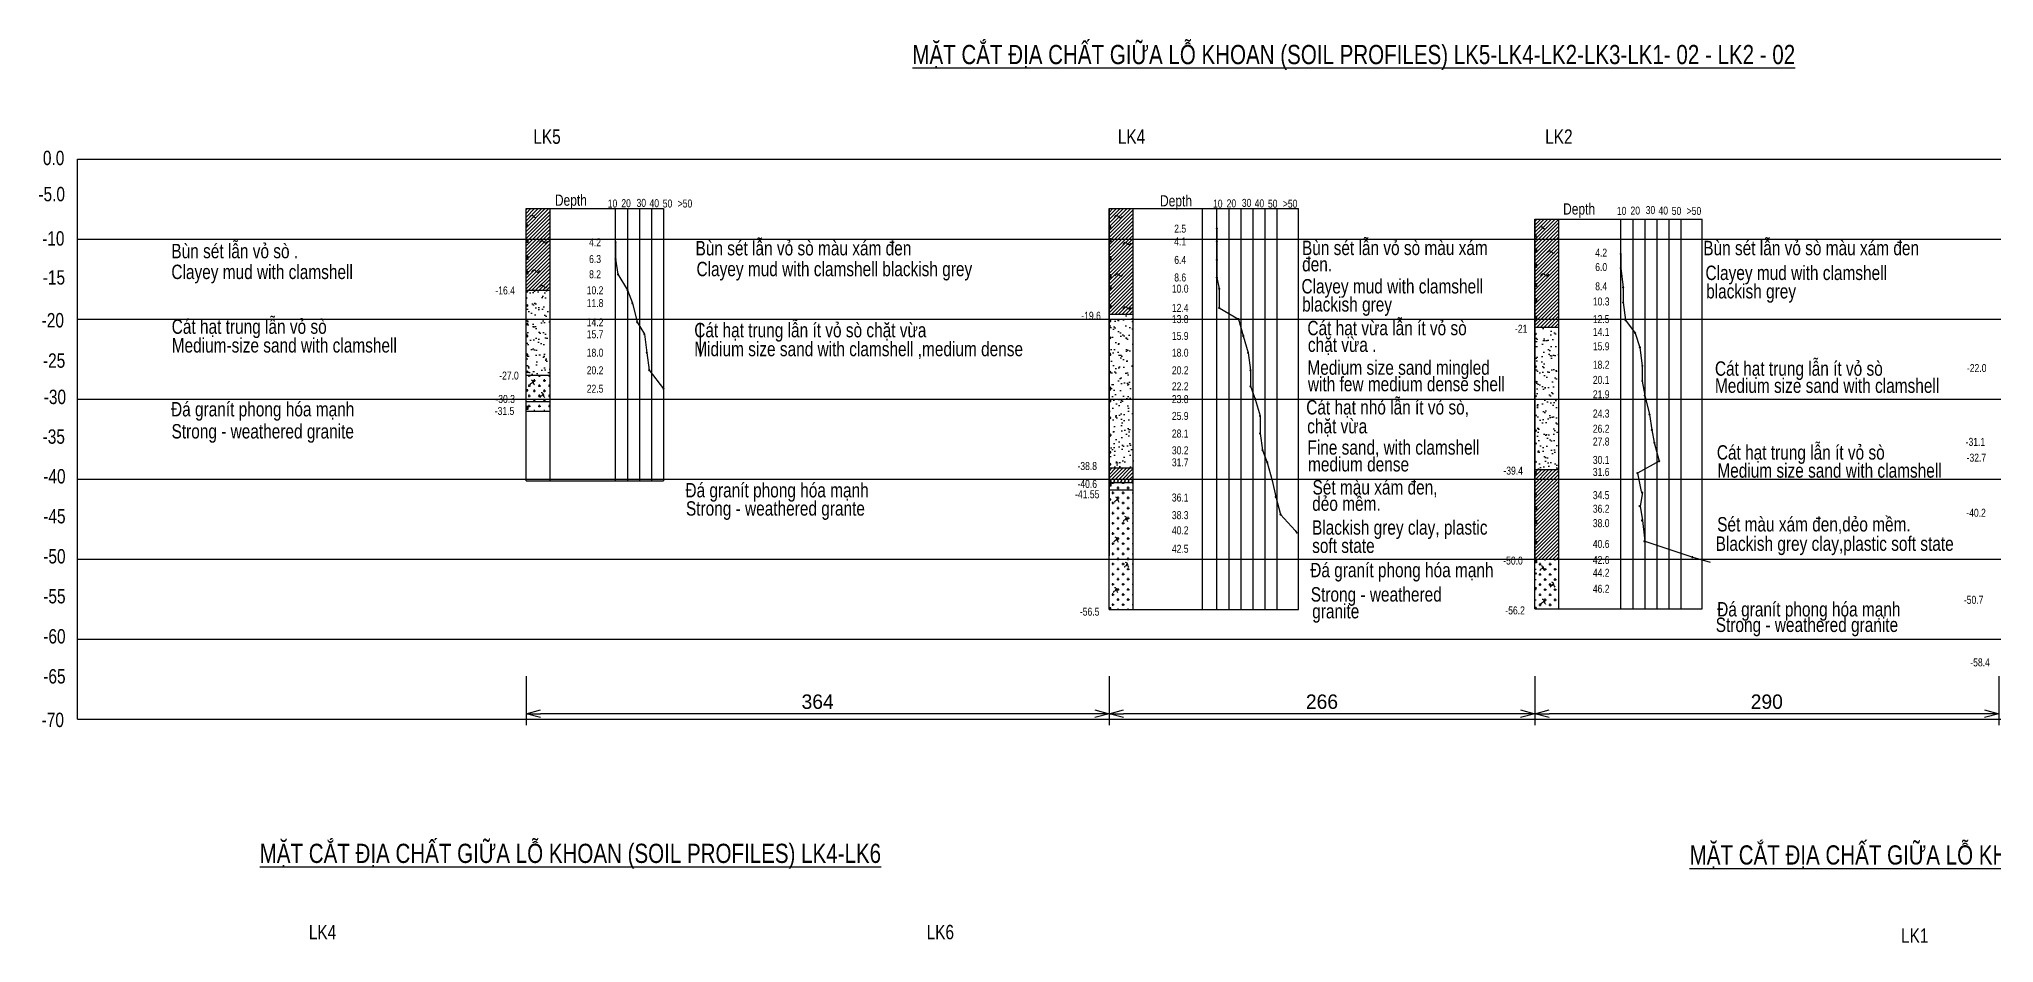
# Model space of a CAD drawing. Header units: millimetres. Extents: x -460 to 3871, y -2191 to 1614.
# Drawn here: x -459 to 762, y 281 to 846 of the extents above; entities that cross this region are included whole.
import ezdxf
from ezdxf.enums import TextEntityAlignment as Align

# ---------------------------------------------------------------- set-up
doc = ezdxf.new("R2010")
doc.units = ezdxf.units.MM
for name, color, linetype in [('03_Dimension line', 4, 'Continuous'), ('ANN-SMTEXT', 4, 'Continuous'), ('HATCH', 8, 'Continuous'), ('Layer1', 7, 'Continuous'), ('Layer3', 7, 'Continuous'), ('Layer4', 7, 'Continuous'), ('Layer5', 7, 'Continuous'), ('LEGEND', 7, 'Continuous')]:
    doc.layers.add(name, color=color, linetype=linetype)
doc.layers.add('SPT Lines', color=7, linetype='Continuous', lineweight=30)
doc.styles.add('Kich Thuoc', font='vn_vni.shx')
doc.styles.add('TXT3', font='vn_vni.shx', dxfattribs={"width": 0.8})
doc.styles.add('vn_vni', font='vn_vni.shx', dxfattribs={"width": 0.8})
doc.dimstyles.new('D500', dxfattribs={"dimscale": 6, "dimtxt": 1.5, "dimasz": 1.5, "dimexe": 1.2, "dimexo": 0, "dimgap": 0.5, "dimtad": 1, "dimdec": 0, "dimzin": 0, "dimdsep": 46, "dimtxsty": 'Kich Thuoc', "dimblk": 'OPEN30', "dimcen": 0.09, "dimclrd": 256, "dimclre": 256, "dimclrt": 256, "dimadec": 0, "dimazin": 0, "dimtfac": 1, "dimtdec": 0, "dimtmove": 0, "dimatfit": 3, "dimldrblk": 'OPEN30', "dimfxl": 1, "dimtolj": 1, "dimtzin": 0, "dimarcsym": 0})
pattern_1 = [(45, (155.8844, 8.5974), (-1.122532, 1.122532), [])]
pattern_2 = [(0, (-471.6464, 83.2148), (3.175, 3.175), [1.5875, -4.7625]), (90, (-470.8526, 82.421), (-3.175, 3.175), [1.5875, -4.7625])]

# ---------------------------------------------------------------- blocks, each defined once
blk = doc.blocks.new('WeaSym')
at = {"layer": 'Layer5'}
for points, knots in [([(0.3, 0.4), (0.2, 0.4), (0.1, 0.3), (-0.1, 0.2), (-0.3, -0.1), (-0.2, -0.6), (-1, -0.9), (-1.6, -1.2), (-1.6, -1.6), (-1.7, -1.7)], [0, 0, 0, 0, 0.248602, 0.391484, 0.732345, 1.135543, 1.988104, 2.650597, 3.069283, 3.069283, 3.069283, 3.069283]), ([(-1, 1.5), (-0.7, 1.4), (-0.1, 1.2), (0.4, 0.2), (0.4, -0.8), (0.9, -1.4), (1.1, -1.7)], [0, 0, 0, 0, 0.980013, 1.868212, 3.088691, 4.043605, 4.043605, 4.043605, 4.043605])]:
    blk.add_open_spline(points, degree=3, knots=knots, dxfattribs=at)
blk = doc.blocks.new('Mud')
at = {"layer": 'Layer1'}
blk.add_open_spline([(-2.5, -0.5), (-2.3, -0.2), (-2, 0.3), (-1.2, 0.8), (-0.4, 0.4), (0.1, -0.1), (0.7, -0.7), (1.5, -0.9), (2, -0.3), (2.3, 0.1), (2.4, 0.3)], degree=3, knots=[0, 0, 0, 0, 1.010535, 1.796684, 2.438777, 3.51977, 4.07449, 5.00931, 5.585625, 6.332998, 6.332998, 6.332998, 6.332998], dxfattribs=at)
blk = doc.blocks.new('_Open30')
at = {"color": 0, "linetype": 'ByBlock', "lineweight": -2}
for p, q in [((-1, 0.27), (0, 0)), ((0, 0), (-1, -0.27)), ((0, 0), (-1, 0))]:
    blk.add_line(p, q, dxfattribs=at)
blk = doc.blocks.new('*D6')
at = {"layer": '03_Dimension line', "lineweight": -2, "transparency": 16777216}
for p, q in [((475.4, 448.1), (475.4, 417.4)), ((765.4, 448.1), (765.4, 417.4)), ((756.4, 424.6), (484.4, 424.6))]:
    blk.add_line(p, q, dxfattribs=at)
at = {"layer": 'DEFPOINTS', "color": 0, "transparency": 16777216}
for p in [(475.4, 448.1), (765.4, 448.1), (475.4, 424.6)]:
    blk.add_point(p, dxfattribs=at)
at = {"layer": '03_Dimension line', "lineweight": -2, "transparency": 16777216, "xscale": 9, "yscale": 9, "zscale": 9, "rotation": 180}
blk.add_blockref('_Open30', (475.4, 424.6), dxfattribs=at)
at = {"layer": '03_Dimension line', "lineweight": -2, "transparency": 16777216, "xscale": 9, "yscale": 9, "zscale": 9}
blk.add_blockref('_Open30', (765.4, 424.6), dxfattribs=at)
at = {"layer": '03_Dimension line', "transparency": 16777216, "insert": (620.4, 432.1), "char_height": 9, "attachment_point": 5, "style": 'Kich Thuoc'}
blk.add_mtext('\\A1;290', dxfattribs=at)
blk = doc.blocks.new('*D7')
at = {"layer": '03_Dimension line', "lineweight": -2, "transparency": 16777216}
for p, q in [((209.4, 448.1), (209.4, 417.4)), ((475.4, 448.1), (475.4, 417.4)), ((466.4, 424.6), (218.4, 424.6))]:
    blk.add_line(p, q, dxfattribs=at)
at = {"layer": 'DEFPOINTS', "color": 0, "transparency": 16777216}
for p in [(209.4, 448.1), (475.4, 448.1), (209.4, 424.6)]:
    blk.add_point(p, dxfattribs=at)
at = {"layer": '03_Dimension line', "lineweight": -2, "transparency": 16777216, "xscale": 9, "yscale": 9, "zscale": 9, "rotation": 180}
blk.add_blockref('_Open30', (209.4, 424.6), dxfattribs=at)
at = {"layer": '03_Dimension line', "lineweight": -2, "transparency": 16777216, "xscale": 9, "yscale": 9, "zscale": 9}
blk.add_blockref('_Open30', (475.4, 424.6), dxfattribs=at)
at = {"layer": '03_Dimension line', "transparency": 16777216, "insert": (342.4, 432.1), "char_height": 9, "attachment_point": 5, "style": 'Kich Thuoc'}
blk.add_mtext('\\A1;266', dxfattribs=at)
blk = doc.blocks.new('*D8')
at = {"layer": '03_Dimension line', "lineweight": -2, "transparency": 16777216}
for p, q in [((-155, 448.1), (-155, 417.4)), ((209.4, 448.1), (209.4, 417.4)), ((200.4, 424.6), (-146, 424.6))]:
    blk.add_line(p, q, dxfattribs=at)
at = {"layer": 'DEFPOINTS', "color": 0, "transparency": 16777216}
for p in [(-155, 448.1), (209.4, 448.1), (-155, 424.6)]:
    blk.add_point(p, dxfattribs=at)
at = {"layer": '03_Dimension line', "lineweight": -2, "transparency": 16777216, "xscale": 9, "yscale": 9, "zscale": 9, "rotation": 180}
blk.add_blockref('_Open30', (-155, 424.6), dxfattribs=at)
at = {"layer": '03_Dimension line', "lineweight": -2, "transparency": 16777216, "xscale": 9, "yscale": 9, "zscale": 9}
blk.add_blockref('_Open30', (209.4, 424.6), dxfattribs=at)
at = {"layer": '03_Dimension line', "transparency": 16777216, "insert": (27.2, 432.1), "char_height": 9, "attachment_point": 5, "style": 'Kich Thuoc'}
blk.add_mtext('\\A1;364', dxfattribs=at)

msp = doc.modelspace()

# ---------------------------------------------------------------- hatches: boundary and pattern name
at = {"layer": 'HATCH'}
h = msp.add_hatch(dxfattribs=at)
h.set_pattern_fill('ANSI31', color=256, scale=0.5, style=0)
h.set_pattern_definition(pattern_1)
h.paths.add_polyline_path([(-140, 740.2), (-155, 740.2), (-155, 728.2), (-140, 728.2)])
h.paths.add_polyline_path([(-140, 728.2), (-155, 728.2), (-155, 721), (-154, 721), (-154, 719), (-155, 719), (-155, 710.5), (-154, 710.5), (-154, 708.5), (-155, 708.5), (-155, 701.2), (-154, 701.2), (-154, 699.2), (-155, 699.2), (-155, 689.2), (-140, 689.2)])
h = msp.add_hatch(dxfattribs=at)
h.set_pattern_fill('ANSI31', color=256, scale=0.5, style=0)
h.set_pattern_definition(pattern_1)
h.paths.add_polyline_path([(224.4, 740.2), (209.4, 740.2), (209.4, 727.2), (224.4, 727.2)])
h.paths.add_polyline_path([(224.4, 727.2), (209.4, 727.2), (209.4, 721.5), (210.4, 721.5), (210.4, 719.5), (209.4, 719.5), (209.4, 710.2), (210.4, 710.2), (210.4, 708.2), (209.4, 708.2), (209.4, 699), (210.4, 699), (210.4, 697), (209.4, 697), (209.4, 692), (210.4, 692), (210.4, 690), (209.4, 690), (209.4, 680), (210.4, 680), (210.4, 678), (209.4, 678), (209.4, 674.2), (224.4, 674.2)])
h = msp.add_hatch(dxfattribs=at)
h.set_pattern_fill('ANSI31', color=256, scale=0.5, style=0)
h.set_pattern_definition(pattern_1)
h.paths.add_polyline_path([(490.4, 733.7), (475.4, 733.7), (475.4, 716.7), (490.4, 716.7)])
h.paths.add_polyline_path([(490.4, 716.7), (475.4, 716.7), (475.4, 714.7), (476.4, 714.7), (476.4, 712.7), (475.4, 712.7), (475.4, 705.5), (476.4, 705.5), (476.4, 703.5), (475.4, 703.5), (475.4, 693.5), (476.4, 693.5), (476.4, 691.5), (475.4, 691.5), (475.4, 684), (476.4, 684), (476.4, 682), (475.4, 682), (475.4, 673), (476.4, 673), (476.4, 671), (475.4, 671), (475.4, 666.2), (490.4, 666.2)])
h = msp.add_hatch(dxfattribs=at)
h.set_pattern_fill('ANSI31', color=256, scale=0.5, style=0)
h.set_pattern_definition(pattern_1)
h.paths.add_polyline_path([(224.4, 578.2), (209.4, 578.2), (209.4, 570.2), (224.4, 570.2)])
h = msp.add_hatch(dxfattribs=at)
h.set_pattern_fill('ANSI31', color=256, scale=0.5, style=0)
h.set_pattern_definition(pattern_1)
h.paths.add_polyline_path([(490.4, 577.2), (475.4, 577.2), (475.4, 563.7), (490.4, 563.7)])
h = msp.add_hatch(dxfattribs=at)
h.set_pattern_fill('ANSI31', color=256, scale=0.5, style=0)
h.set_pattern_definition(pattern_1)
h.paths.add_polyline_path([(490.4, 563.7), (475.4, 563.7), (475.4, 554.2), (476.4, 554.2), (476.4, 552.2), (475.4, 552.2), (475.4, 545.5), (476.4, 545.5), (476.4, 543.5), (475.4, 543.5), (475.4, 532.5), (476.4, 532.5), (476.4, 530.5), (475.4, 530.5), (475.4, 521.2), (490.4, 521.2)])
at = {"layer": 'Layer3'}
h = msp.add_hatch(dxfattribs=at)
h.set_pattern_fill('AR-SAND', color=256, scale=0.15, style=0)
h.set_pattern_definition([(37.5, (-1045.9774, 550.215), (-0.240005, 7.3412), [0, -5.7912, 0, -6.477, 0, -6.19125]), (7.5, (-1045.977, 550.215), (6.74285, 10.75238), [0, -3.1242, 0, -5.2197, 0, -2.00025]), (327.5, (-1050.6637, 550.215), (11.864886, 0.021558), [0, -1.905, 0, -6.858, 0, -8.9535]), (317.5, (-1050.664, 550.215), (11.45335, 3.34394), [0, -0.9525, 0, -4.4958, 0, -5.1435])])
h.paths.add_polyline_path([(-140, 689.2), (-155, 689.2), (-155, 636.2), (-140, 636.2)])
h = msp.add_hatch(dxfattribs=at)
h.set_pattern_fill('AR-SAND', color=256, scale=0.15, style=0)
h.set_pattern_definition([(37.5, (-471.6464, 550.215), (-0.240005, 7.3412), [0, -5.7912, 0, -6.477, 0, -6.19125]), (7.5, (-471.646, 550.215), (6.74285, 10.75238), [0, -3.1242, 0, -5.2197, 0, -2.00025]), (327.5, (-476.333, 550.215), (11.864886, 0.02156), [0, -1.905, 0, -6.858, 0, -8.9535]), (317.5, (-476.333, 550.215), (11.45335, 3.34394), [0, -0.9525, 0, -4.4958, 0, -5.1435])])
h.paths.add_polyline_path([(224.4, 674.2), (209.4, 674.2), (209.4, 578.2), (224.4, 578.2)])
h = msp.add_hatch(dxfattribs=at)
h.set_pattern_fill('AR-SAND', color=256, scale=0.15, style=0)
h.set_pattern_definition([(37.5, (214.3536, 543.715), (-0.24, 7.3412), [0, -5.7912, 0, -6.477, 0, -6.19125]), (7.5, (214.354, 543.715), (6.74285, 10.75238), [0, -3.1242, 0, -5.2197, 0, -2.00025]), (327.5, (209.667, 543.715), (11.86489, 0.02156), [0, -1.905, 0, -6.858, 0, -8.9535]), (317.5, (209.667, 543.715), (11.45335, 3.34394), [0, -0.9525, 0, -4.4958, 0, -5.1435])])
h.paths.add_polyline_path([(490.4, 666.2), (475.4, 666.2), (475.4, 577.2), (490.4, 577.2)])
at = {"layer": 'Layer4'}
h = msp.add_hatch(dxfattribs=at)
h.set_pattern_fill('ANSI31', color=256, scale=0.5, style=0)
h.set_pattern_definition([(45, (-471.6464, 83.2148), (-1.122532, 1.122532), [])])
h.paths.add_polyline_path([(224.4, 570.2), (209.4, 570.2), (209.4, 570.1), (210.4, 570.1), (210.4, 569.2), (224.4, 569.2)])
at = {"layer": 'Layer5'}
h = msp.add_hatch(dxfattribs=at)
h.set_pattern_fill('CROSS', color=256, scale=0.5, style=0)
h.set_pattern_definition([(0, (-1045.9774, 550.2148), (3.175, 3.175), [1.5875, -4.7625]), (90, (-1045.1836, 549.421), (-3.175, 3.175), [1.5875, -4.7625])])
h.paths.add_polyline_path([(-140, 636.2), (-155, 636.2), (-155, 619.7), (-140, 619.7)])
h.paths.add_polyline_path([(-140, 619.7), (-155, 619.7), (-155, 616.7), (-154, 616.7), (-154, 614.7), (-155, 614.7), (-155, 613.7), (-140, 613.7)])
h = msp.add_hatch(dxfattribs=at)
h.set_pattern_fill('CROSS', color=256, scale=0.5, style=0)
h.set_pattern_definition(pattern_2)
h.paths.add_polyline_path([(224.4, 569.2), (210.4, 569.2), (210.4, 568.1), (210.4, 566.8), (209.4, 566.8), (209.4, 564.5), (224.4, 564.5)])
h = msp.add_hatch(dxfattribs=at)
h.set_pattern_fill('CROSS', color=256, scale=0.5, style=0)
h.set_pattern_definition(pattern_2)
h.paths.add_polyline_path([(224.4, 564.5), (209.4, 564.5), (209.4, 489.7), (224.4, 489.7)])
h = msp.add_hatch(dxfattribs=at)
h.set_pattern_fill('CROSS', color=256, scale=0.5, style=0)
h.set_pattern_definition([(0, (214.3536, 76.7148), (3.175, 3.175), [1.5875, -4.7625]), (90, (215.1474, 75.921), (-3.175, 3.175), [1.5875, -4.7625])])
h.paths.add_polyline_path([(490.4, 521.2), (475.4, 521.2), (475.4, 521), (476.4, 521), (476.4, 519), (475.4, 519), (475.4, 490.2), (490.4, 490.2)])

# ---------------------------------------------------------------- linework, layer by layer
for p, q in [((-155, 570.2), (-155, 740.2)), ((-140, 570.2), (-140, 740.2)), ((-99.1, 570.2), (-99.1, 740.2)), ((-99.1, 570.2), (-99.1, 740.2)), ((-91.6, 740.2), (-91.6, 570.2)), ((-84.1, 740.2), (-84.1, 570.2)), ((-76.6, 740.2), (-76.6, 570.2)), ((-69.1, 740.2), (-69.1, 570.2)), ((209.4, 570.2), (209.4, 740.2)), ((224.4, 570.2), (224.4, 740.2)), ((267.7, 570.2), (267.7, 740.2)), ((267.7, 570.2), (267.7, 740.2)), ((267.7, 570.2), (267.7, 740.2)), ((276.7, 570.2), (276.7, 740.2)), ((284.2, 740.2), (284.2, 570.2)), ((291.7, 740.2), (291.7, 570.2)), ((299.2, 740.2), (299.2, 570.2)), ((306.7, 740.2), (306.7, 570.2)), ((314.2, 740.2), (314.2, 570.2)), ((327.7, 570.2), (327.7, 740.2)), ((475.4, 563.7), (475.4, 733.7)), ((490.4, 563.7), (490.4, 733.7)), ((529.1, 563), (529.1, 733.7)), ((536.6, 733.7), (536.6, 563)), ((544.1, 733.7), (544.1, 563)), ((551.6, 733.7), (551.6, 563)), ((559.1, 733.7), (559.1, 563)), ((566.6, 733.7), (566.6, 563)), ((580.1, 563), (580.1, 733.7)), ((529.1, 563), (529.1, 733)), ((-155, 570.2), (-69.1, 570.2)), ((209.4, 489.7), (209.4, 570.2)), ((224.4, 489.7), (224.4, 570.2)), ((267.7, 489.7), (267.7, 570.2)), ((267.7, 490.4), (267.7, 570.2)), ((267.7, 489.7), (267.7, 570.2)), ((276.7, 489.7), (276.7, 570.2)), ((284.2, 570.2), (284.2, 489.7)), ((291.7, 570.2), (291.7, 489.7)), ((299.2, 570.2), (299.2, 489.7)), ((306.7, 570.2), (306.7, 489.7)), ((314.2, 570.2), (314.2, 489.7)), ((327.7, 489.7), (327.7, 570.2)), ((475.4, 490.2), (475.4, 563.7)), ((490.4, 490.2), (490.4, 563.7)), ((529.1, 490.2), (529.1, 563)), ((529.1, 490.2), (529.1, 563)), ((536.6, 563), (536.6, 490.2)), ((544.1, 563), (544.1, 490.2)), ((551.6, 563), (551.6, 490.2)), ((559.1, 563), (559.1, 490.2)), ((566.6, 563), (566.6, 490.2)), ((580.1, 490.2), (580.1, 563))]:
    msp.add_line(p, q)
at = {"color": 5}
for p, q in [((-435.3, 471.2), (905.5, 471.2)), ((-435.3, 421.2), (1472.9, 421.2))]:
    msp.add_line(p, q, dxfattribs=at)
for points in [[(-435.3, 771.2), (905.5, 771.2)], [(-435.3, 621.2), (1472.9, 621.2)]]:
    msp.add_lwpolyline(points, dxfattribs=at)
for points in [[(-155, 740.2), (-69.1, 740.2)], [(209.4, 740.2), (327.7, 740.2)], [(475.4, 733.7), (580.1, 733.7)]]:
    msp.add_lwpolyline(points)
for points in [[(-155, 719), (-155, 721), (-154, 721), (-154, 719)], [(209.4, 719.5), (209.4, 721.5), (210.4, 721.5), (210.4, 719.5)], [(-155, 708.5), (-155, 710.5), (-154, 710.5), (-154, 708.5)], [(209.4, 708.2), (209.4, 710.2), (210.4, 710.2), (210.4, 708.2)], [(475.4, 712.7), (475.4, 714.7), (476.4, 714.7), (476.4, 712.7)], [(-155, 699.2), (-155, 701.2), (-154, 701.2), (-154, 699.2)], [(209.4, 697), (209.4, 699), (210.4, 699), (210.4, 697)], [(475.4, 703.5), (475.4, 705.5), (476.4, 705.5), (476.4, 703.5)], [(209.4, 690), (209.4, 692), (210.4, 692), (210.4, 690)], [(475.4, 691.5), (475.4, 693.5), (476.4, 693.5), (476.4, 691.5)], [(209.4, 678), (209.4, 680), (210.4, 680), (210.4, 678)], [(475.4, 682), (475.4, 684), (476.4, 684), (476.4, 682)], [(475.4, 671), (475.4, 673), (476.4, 673), (476.4, 671)], [(-155, 614.7), (-155, 616.7), (-154, 616.7), (-154, 614.7)], [(209.4, 568.1), (209.4, 570.1), (210.4, 570.1), (210.4, 568.1)], [(209.4, 566.8), (209.4, 568.8), (210.4, 568.8), (210.4, 566.8)], [(475.4, 552.2), (475.4, 554.2), (476.4, 554.2), (476.4, 552.2)], [(475.4, 543.5), (475.4, 545.5), (476.4, 545.5), (476.4, 543.5)], [(475.4, 530.5), (475.4, 532.5), (476.4, 532.5), (476.4, 530.5)], [(475.4, 519), (475.4, 521), (476.4, 521), (476.4, 519)]]:
    msp.add_lwpolyline(points, close=True)
for points in [[(-155, 721), (-154, 721), (-155, 719), (-154, 719)], [(209.4, 721.5), (210.4, 721.5), (209.4, 719.5), (210.4, 719.5)], [(-155, 710.5), (-154, 710.5), (-155, 708.5), (-154, 708.5)], [(209.4, 710.2), (210.4, 710.2), (209.4, 708.2), (210.4, 708.2)], [(475.4, 714.7), (476.4, 714.7), (475.4, 712.7), (476.4, 712.7)], [(-155, 701.2), (-154, 701.2), (-155, 699.2), (-154, 699.2)], [(209.4, 699), (210.4, 699), (209.4, 697), (210.4, 697)], [(475.4, 705.5), (476.4, 705.5), (475.4, 703.5), (476.4, 703.5)], [(209.4, 692), (210.4, 692), (209.4, 690), (210.4, 690)], [(475.4, 693.5), (476.4, 693.5), (475.4, 691.5), (476.4, 691.5)], [(209.4, 680), (210.4, 680), (209.4, 678), (210.4, 678)], [(475.4, 684), (476.4, 684), (475.4, 682), (476.4, 682)], [(475.4, 673), (476.4, 673), (475.4, 671), (476.4, 671)], [(-155, 616.7), (-154, 616.7), (-155, 614.7), (-154, 614.7)], [(209.4, 570.1), (210.4, 570.1), (209.4, 568.1), (210.4, 568.1)], [(209.4, 568.8), (210.4, 568.8), (209.4, 566.8), (210.4, 566.8)], [(475.4, 554.2), (476.4, 554.2), (475.4, 552.2), (476.4, 552.2)], [(475.4, 545.5), (476.4, 545.5), (475.4, 543.5), (476.4, 543.5)], [(475.4, 532.5), (476.4, 532.5), (475.4, 530.5), (476.4, 530.5)], [(475.4, 521), (476.4, 521), (475.4, 519), (476.4, 519)]]:
    msp.add_solid(points)
at = {"layer": 'Layer1'}
for p, q in [((209.4, 740.2), (209.4, 523.2)), ((475.4, 733.7), (475.4, 521.2)), ((475.4, 733.7), (475.4, 523.2))]:
    msp.add_line(p, q, dxfattribs=at)
at = {"layer": 'Layer1', "color": 5}
for points in [[(-435.3, 721.2), (1472.9, 721.2)], [(-435.3, 671.2), (1472.9, 671.2)], [(-435.3, 571.2), (1472.9, 571.2)], [(-435.3, 521.2), (1472.9, 521.2)]]:
    msp.add_lwpolyline(points, dxfattribs=at)
at = {"layer": 'LEGEND'}
for p, q in [((-435.3, 421.2), (-435.3, 771.2)), ((-155, 689.2), (-140, 689.2)), ((209.4, 674.2), (224.4, 674.2)), ((475.4, 666.2), (490.4, 666.2)), ((-155, 636.2), (-140, 636.2)), ((-155, 619.7), (-140, 619.7)), ((-155, 613.7), (-140, 613.7)), ((209.4, 578.2), (224.4, 578.2)), ((475.4, 577.2), (490.4, 577.2)), ((209.4, 569.2), (224.4, 569.2)), ((209.4, 564.5), (224.4, 564.5)), ((475.4, 521.2), (490.4, 521.2)), ((490.4, 521.2), (530.4, 521.2)), ((209.4, 489.7), (327.7, 489.7)), ((475.4, 490.2), (490.4, 490.2)), ((490.4, 490.2), (580.1, 490.2))]:
    msp.add_line(p, q, dxfattribs=at)
at = {"layer": 'LEGEND', "color": 4}
msp.add_line((-46.2, 668.8), (-46.2, 647.9), dxfattribs=at)
at = {"layer": 'LEGEND'}
for centre, start, end in [((-154.2, 729.7), 0, 180), ((-154.2, 729.7), 180, 0), ((210.1, 728.7), 0, 180), ((210.1, 728.7), 180, 0), ((476.1, 723), 0, 180), ((476.1, 723), 180, 0), ((-154.2, 688.5), 0, 180), ((-154.2, 688.5), 180, 0), ((-154.2, 679.7), 0, 180), ((-154.2, 679.7), 180, 0), ((-154.2, 668), 0, 180), ((-154.2, 668), 180, 0), ((-154.2, 660.5), 0, 180), ((-154.2, 660.5), 180, 0), ((210.1, 670), 0, 180), ((210.1, 670), 180, 0), ((210.1, 659.5), 0, 180), ((476.1, 662), 0, 180), ((476.1, 662), 180, 0), ((-154.2, 649), 0, 180), ((-154.2, 649), 180, 0), ((210.1, 659.5), 180, 0), ((210.1, 649), 0, 180), ((210.1, 649), 180, 0), ((-154.2, 638.2), 0, 180), ((-154.2, 638.2), 180, 0), ((210.1, 638), 0, 180), ((210.1, 638), 180, 0), ((476.1, 641.5), 0, 180), ((476.1, 641.5), 180, 0), ((-154.2, 626.7), 0, 180), ((-154.2, 626.7), 180, 0), ((210.1, 628.2), 0, 180), ((210.1, 628.2), 180, 0), ((476.1, 632), 0, 180), ((476.1, 632), 180, 0), ((476.1, 623), 0, 180), ((210.1, 620), 0, 180), ((210.1, 620), 180, 0), ((476.1, 623), 180, 0), ((476.1, 611), 0, 180), ((476.1, 611), 180, 0), ((210.1, 609.5), 0, 180), ((210.1, 609.5), 180, 0), ((210.1, 598.5), 0, 180), ((476.1, 601.5), 0, 180), ((476.1, 601.5), 180, 0), ((210.1, 598.5), 180, 0), ((210.1, 588), 0, 180), ((210.1, 588), 180, 0), ((476.1, 593.5), 0, 180), ((476.1, 593.5), 180, 0), ((210.1, 580.5), 0, 180), ((210.1, 580.5), 180, 0), ((476.1, 582), 0, 180), ((476.1, 582), 180, 0), ((476.1, 575), 0, 180), ((476.1, 575), 180, 0), ((476.1, 561.7), 0, 180), ((210.1, 558.5), 0, 180), ((210.1, 558.5), 180, 0), ((476.1, 561.7), 180, 0), ((476.1, 512.2), 0, 180), ((476.1, 512.2), 180, 0), ((476.1, 503), 0, 180), ((476.1, 503), 180, 0), ((210.1, 490.5), 0, 180), ((210.1, 490.5), 180, 0), ((476.1, 490.7), 0, 180), ((476.1, 490.7), 180, 0)]:
    msp.add_arc(centre, 0.375, start, end, dxfattribs=at)
at = {"layer": 'LEGEND', "color": 1}
for centre, major_axis, start_param, end_param in [((276.7, 727.7), (0.375, 0), 0, 3.141593), ((276.7, 727.7), (0.375, 0), 3.141593, 6.283185), ((-99.1, 719.2), (0.375, 0), 0, 3.141593), ((-99.1, 719.2), (0.375, 0), 3.141593, 6.283185), ((-99.1, 708.7), (0.375, 0), 0, 3.141593), ((-99.1, 708.7), (0.375, 0), 3.141593, 6.283185), ((276.7, 719.7), (-0.375, 0), 3.141593, 6.283185), ((276.7, 719.7), (-0.375, 0), 0, 3.141593), ((529.1, 712), (0.375, 0), 0, 3.141593), ((529.1, 712), (0.375, 0), 3.141593, 6.283185), ((-97.6, 699.2), (0.375, 0), 0, 3.141593), ((-97.6, 699.2), (0.375, 0), 3.141593, 6.283185), ((276.7, 708.2), (-0.375, 0), 3.141593, 6.283185), ((276.7, 708.2), (-0.375, 0), 0, 3.141593), ((276.7, 697.2), (-0.375, 0), 3.141593, 6.283185), ((276.7, 697.2), (-0.375, 0), 0, 3.141593), ((529.1, 703), (0.375, 0), 0, 3.141593), ((529.1, 703), (0.375, 0), 3.141593, 6.283185), ((-91.6, 689.2), (0.375, 0), 0, 3.141593), ((-91.6, 689.2), (0.375, 0), 3.141593, 6.283185), ((278.2, 690.2), (-0.375, 0), 3.141593, 6.283185), ((278.2, 690.2), (-0.375, 0), 0, 3.141593), ((530.6, 691), (0.375, 0), 0, 3.141593), ((530.6, 691), (0.375, 0), 3.141593, 6.283185), ((-88.6, 681.2), (0.375, 0), 0, 3.141593), ((-88.6, 681.2), (0.375, 0), 3.141593, 6.283185), ((278.2, 678.2), (-0.375, 0), 3.141593, 6.283185), ((278.2, 678.2), (-0.375, 0), 0, 3.141593), ((530.6, 681.5), (0.375, 0), 0, 3.141593), ((530.6, 681.5), (0.375, 0), 3.141593, 6.283185), ((-85.6, 669.2), (0.375, 0), 0, 3.141593), ((-85.6, 669.2), (0.375, 0), 3.141593, 6.283185), ((-81.1, 661.7), (0.375, 0), 0, 3.141593), ((-81.1, 661.7), (0.375, 0), 3.141593, 6.283185), ((290.2, 671.2), (-0.375, 0), 3.141593, 6.283185), ((290.2, 671.2), (-0.375, 0), 0, 3.141593), ((293.2, 660.7), (-0.375, 0), 3.141593, 6.283185), ((293.2, 660.7), (-0.375, 0), 0, 3.141593), ((532.1, 670.5), (0.375, 0), 0, 3.141593), ((532.1, 670.5), (0.375, 0), 3.141593, 6.283185), ((538.1, 662.5), (0.375, 0), 0, 3.141593), ((538.1, 662.5), (0.375, 0), 3.141593, 6.283185), ((-79.6, 650.2), (0.375, 0), 0, 3.141593), ((-79.6, 650.2), (0.375, 0), 3.141593, 6.283185), ((296.2, 650.2), (-0.375, 0), 3.141593, 6.283185), ((296.2, 650.2), (-0.375, 0), 0, 3.141593), ((541.1, 653.5), (0.375, 0), 0, 3.141593), ((541.1, 653.5), (0.375, 0), 3.141593, 6.283185), ((-78.1, 639.2), (0.375, 0), 0, 3.141593), ((-78.1, 639.2), (0.375, 0), 3.141593, 6.283185), ((297.7, 639.2), (-0.375, 0), 3.141593, 6.283185), ((297.7, 639.2), (-0.375, 0), 0, 3.141593), ((542.6, 642), (0.375, 0), 0, 3.141593), ((542.6, 642), (0.375, 0), 3.141593, 6.283185), ((-69.1, 627.7), (0.375, 0), 0, 3.141593), ((-69.1, 627.7), (0.375, 0), 3.141593, 6.283185), ((297.7, 629.2), (-0.375, 0), 3.141593, 6.283185), ((297.7, 629.2), (-0.375, 0), 0, 3.141593), ((542.6, 632.5), (0.375, 0), 0, 3.141593), ((542.6, 632.5), (0.375, 0), 3.141593, 6.283185), ((544.1, 623.5), (0.375, 0), 0, 3.141593), ((544.1, 623.5), (0.375, 0), 3.141593, 6.283185), ((300.7, 621.2), (0.375, 0), 0, 3.141593), ((300.7, 621.2), (0.375, 0), 3.141593, 6.283185), ((303.7, 610.7), (0.375, 0), 0, 3.141593), ((547.1, 611.5), (0.375, 0), 0, 3.141593), ((547.1, 611.5), (0.375, 0), 3.141593, 6.283185), ((303.7, 610.7), (0.375, 0), 3.141593, 6.283185), ((303.7, 599.7), (0.375, 0), 0, 3.141593), ((303.7, 599.7), (0.375, 0), 3.141593, 6.283185), ((548.6, 602), (0.375, 0), 0, 3.141593), ((548.6, 602), (0.375, 0), 3.141593, 6.283185), ((305.2, 589.2), (0.375, 0), 0, 3.141593), ((305.2, 589.2), (0.375, 0), 3.141593, 6.283185), ((550.1, 594), (0.375, 0), 0, 3.141593), ((550.1, 594), (0.375, 0), 3.141593, 6.283185), ((308.2, 581.7), (0.375, 0), 0, 3.141593), ((308.2, 581.7), (0.375, 0), 3.141593, 6.283185), ((539.6, 575), (0.375, 0), 0, 3.141593), ((539.6, 575), (0.375, 0), 3.141593, 6.283185), ((553.1, 582.5), (0.375, 0), 0, 3.141593), ((553.1, 582.5), (0.375, 0), 3.141593, 6.283185), ((542.4, 562.9), (0.375, 0), 0, 3.141593), ((542.4, 562.9), (0.375, 0), 3.141593, 6.283185), ((313.5, 560.1), (0.375, 0), 0, 3.141593), ((313.5, 560.1), (0.375, 0), 3.141593, 6.283185), ((540.9, 554.4), (0.375, 0), 0, 3.141593), ((540.9, 554.4), (0.375, 0), 3.141593, 6.283185), ((316.5, 549.1), (0.375, 0), 0, 3.141593), ((316.5, 549.1), (0.375, 0), 3.141593, 6.283185), ((542.4, 545.4), (0.375, 0), 0, 3.141593), ((542.4, 545.4), (0.375, 0), 3.141593, 6.283185), ((543.9, 532.4), (0.375, 0), 0, 3.141593), ((543.9, 532.4), (0.375, 0), 3.141593, 6.283185), ((573.9, 522.4), (0.375, 0), 0, 3.141593), ((573.9, 522.4), (0.375, 0), 3.141593, 6.283185)]:
    msp.add_ellipse(centre, major_axis=major_axis, ratio=0.666667, start_param=start_param, end_param=end_param, dxfattribs=at)
at = {"layer": 'SPT Lines', "color": 1}
for p, q in [((276.7, 727.7), (276.7, 719.7)), ((-99.1, 719.2), (-99.1, 708.7)), ((-99.1, 708.7), (-97.6, 699.2)), ((276.7, 719.7), (276.7, 708.2)), ((529.1, 712), (529.1, 703)), ((-97.6, 699.2), (-91.6, 689.2)), ((276.7, 708.2), (276.7, 697.2)), ((276.7, 697.2), (278.2, 690.2)), ((529.1, 703), (530.6, 691)), ((-91.6, 689.2), (-88.6, 681.2)), ((278.2, 690.2), (278.2, 678.2)), ((530.6, 691), (530.6, 681.5)), ((-88.6, 681.2), (-85.6, 669.2)), ((278.2, 678.2), (290.2, 671.2)), ((530.6, 681.5), (532.1, 670.5)), ((-85.6, 669.2), (-81.1, 661.7)), ((-81.1, 661.7), (-79.6, 650.2)), ((290.2, 671.2), (293.2, 660.7)), ((293.2, 660.7), (296.2, 650.2)), ((532.1, 670.5), (538.1, 662.5)), ((538.1, 662.5), (541.1, 653.5)), ((-79.6, 650.2), (-78.1, 639.2)), ((296.2, 650.2), (297.7, 639.2)), ((541.1, 653.5), (542.6, 642)), ((-78.1, 639.2), (-69.1, 627.7)), ((297.7, 639.2), (297.7, 629.2)), ((542.6, 642), (542.6, 632.5)), ((297.7, 629.2), (300.7, 621.2)), ((542.6, 632.5), (544.1, 623.5)), ((544.1, 623.5), (547.1, 611.5)), ((300.7, 621.2), (303.7, 610.7)), ((547.1, 611.5), (548.6, 602)), ((303.7, 610.7), (303.7, 599.7)), ((303.7, 599.7), (305.2, 589.2)), ((548.6, 602), (550.1, 594)), ((305.2, 589.2), (308.2, 581.7)), ((550.1, 594), (553.1, 582.5)), ((308.2, 581.7), (311.2, 570.3)), ((553.1, 582.5), (539.6, 575)), ((539.6, 575), (541.9, 563.4)), ((311.2, 570.3), (313.5, 560.1)), ((542.7, 562.9), (541.2, 554.4)), ((313.5, 560.1), (316.5, 549.1)), ((541.2, 554.4), (542.7, 545.4)), ((316.5, 549.1), (325.6, 539.2)), ((325.6, 539.2), (327, 537.2)), ((542.7, 545.4), (544.2, 532.4)), ((544.2, 532.4), (574.2, 522.4)), ((574.2, 522.4), (585, 519.4))]:
    msp.add_line(p, q, dxfattribs=at)

# ---------------------------------------------------------------- block references
at = {"layer": 'Layer1'}
for p in [(-150.3, 735.4), (215.2, 735.3), (480.5, 728.3), (-144.1, 719.6), (220.6, 718.5), (485.8, 713.2), (-149, 701.3), (215.6, 698.8), (481.7, 699), (-144.1, 691.7), (220.6, 678.3)]:
    msp.add_blockref('Mud', p, dxfattribs=at)
at = {"layer": 'Layer5'}
for p in [(-150.9, 631.8), (-144.6, 623.9), (214.4, 558.6), (219.9, 546.5), (214, 533.6), (220.5, 517.8), (480.3, 515.8), (213.7, 502.1), (486.8, 505.5), (481, 494.8)]:
    msp.add_blockref('WeaSym', p, dxfattribs=at)

# ---------------------------------------------------------------- texts
at = {"layer": 'ANN-SMTEXT', "color": 4, "style": 'vn_vni', "width": 0.8}
for s, p in [('%%UMAËT CAÉT ÑÒA CHAÁT GIÖÕA LOÃ KHOAN (SOIL PROFILES) LK4-LK6', (-321.5, 331.4)), ('%%UMAËT CAÉT ÑÒA CHAÁT GIÖÕA LOÃ KHOAN (SOIL PROFILES) LK1 - LK3 - LK8', (572.2, 330.4))]:
    msp.add_text(s, height=12, dxfattribs=at).set_placement(p)
at = {"layer": 'Layer1', "color": 4, "width": 0.8}
for s, height, style, p in [('%%UMAËT CAÉT ÑÒA CHAÁT GIÖÕA LOÃ KHOAN (SOIL PROFILES) LK5-LK4-LK2-LK3-LK1- 02 - LK2 - 02', 12, 'TXT3', (86.4, 830.5)), ('LK5', 9, 'vn_vni', (-150.5, 780.7)), ('LK4', 9, 'vn_vni', (214.8, 780.7)), ('LK2', 9, 'vn_vni', (481.9, 780.7)), ('LK4', 9, 'vn_vni', (-290.8, 283.7)), ('LK6', 9, 'vn_vni', (95.3, 283.7)), ('LK1', 9, 'vn_vni', (704.3, 281.5))]:
    msp.add_text(s, height=height, dxfattribs=dict(at, style=style)).set_placement(p)
at = {"layer": 'LEGEND', "color": 4, "style": 'vn_vni', "width": 0.8}
for s, height, p in [('0.0', 9, (-450.3, 771.9)), ('-5.0', 9, (-451.5, 749.3)), ('-10', 9, (-450.5, 721.6)), ('-15', 9, (-450.1, 697.2)), ('-16.4', 5, (-168.1, 689.1)), ('-20', 9, (-450.8, 670.5)), ('-19.6', 5, (198.1, 673.3)), ('-21', 5, (466.9, 665.2)), ('-25', 9, (-450, 645.3)), ('-27.0', 5, (-165.7, 635.9)), ('-22.0', 5, (751.6, 640.6)), ('-30', 9, (-449.5, 622.6)), ('-30.3', 5, (-168.1, 621.3)), ('-31.5', 5, (-168.5, 613.8)), ('-35', 9, (-450.2, 597.8)), ('-31.1', 5, (750.8, 594.5)), ('-32.7', 5, (751.4, 584.6)), ('-40', 9, (-449.8, 573)), ('-38.8', 5, (195.7, 579.4)), ('-39.4', 5, (461.9, 576.5)), ('-41.55', 5, (195.7, 561.7)), ('-40.6', 5, (195.7, 568.2)), ('-45', 9, (-449.8, 548)), ('-40.2', 5, (751.2, 550.2)), ('-50', 9, (-449.8, 523)), ('-50.0', 5, (461.8, 520.3)), ('-55', 9, (-449.8, 498)), ('-56.5', 5, (197.2, 488.4)), ('-56.2', 5, (463.1, 489.2)), ('-50.7', 5, (749.7, 495.8)), ('-60', 9, (-449.8, 473)), ('-65', 9, (-449.8, 448)), ('-58.4', 5, (753.7, 456.7)), ('-70', 9, (-450.8, 420.8))]:
    msp.add_text(s, height=height, dxfattribs=at).set_placement(p, align=Align.MIDDLE)
for s, height, p in [('Depth', 7, (-137, 742)), ('Depth', 7, (241.2, 741.6)), ('Depth', 7, (493.1, 736.5)), ('Buøn seùt laãn voû soø maøu xaùm ñen', 9, (-49.1, 711)), ('Buøn seùt laãn voû soø maøu xaùm', 9, (329.9, 711.2)), ('Buøn seùt laãn voû soø maøu xaùm ñen', 9, (580.7, 711.1)), ('Buøn seùt laãn voû soø .', 9, (-376.7, 709.2)), ('ñen.', 9, (330, 701)), ('Clayey mud with clamshell ', 9, (-376.7, 696.2)), ('Clayey mud with clamshell blackish grey  ', 9, (-48.5, 698)), ('Clayey mud with clamshell ', 9, (329.6, 687.2)), ('Clayey mud with clamshell ', 9, (582.1, 695.6)), ('blackish grey ', 9, (330, 675.9)), ('blackish grey ', 9, (582.5, 684.1)), ('Caùt haït trung laãn voû soø', 9, (-376.5, 662)), ('Caùt haït vöøa laãn ít voû soø', 9, (333.3, 661.1)), ('Medium-size sand with clamshell', 9, (-376.5, 650.3)), ('Caùt haït trung laãn ít voû soø chaët vöøa', 9, (-49.9, 659.8)), ('chaët vöøa .', 9, (333.6, 650.7)), ('Midium size sand with clamshell ,medium dense ', 9, (-49.9, 648)), ('with few medium dense shell', 9, (333.6, 626.1)), ('Medium size sand mingled ', 9, (333.3, 636.4)), ('Caùt haït trung laãn ít voû soø', 9, (588, 635.8)), ('Medium size sand with clamshell  ', 9, (588, 625.1)), (' Ñaù granít phong hoùa maïnh', 9, (-379.6, 610.4)), (' Caùt haït nhoû laãn ít voû soø,', 9, (329.9, 611.6)), ('Strong - weathered granite ', 9, (-376.6, 596.6)), (' chaët vöøa', 9, (330.5, 599.8)), ('Fine sand, with clamshell ', 9, (333.3, 586.5)), ('Caùt haït trung laãn ít voû soø', 9, (589.2, 583.4)), ('medium dense ', 9, (333.7, 576)), ('Medium size sand with clamshell  ', 9, (589.5, 572.1)), (' Ñaù granít phong hoùa maïnh', 9, (-58.1, 559.8)), ('Seùt maøu xaùm ñen,', 9, (336.5, 561.6)), ('Strong - weathered grante', 9, (-55.1, 548.4)), ('deûo meàm.', 9, (336.3, 551.4)), (' Blackish grey clay, plastic', 9, (333.5, 536.5)), ('Seùt maøu xaùm ñen,deûo meàm.', 9, (589.4, 538.5)), (' soft state', 9, (333.6, 525.1)), (' Blackish grey clay,plastic soft state', 9, (585.8, 526.4)), (' Ñaù granít phong hoùa maïnh', 9, (332.4, 509.9)), ('Strong - weathered ', 9, (335.4, 494.7)), ('granite', 9, (336.3, 484.2)), ('Ñaù granít phong hoùa maïnh', 9, (589.4, 485.4)), ('Strong - weathered granite ', 9, (588.5, 475.7))]:
    msp.add_text(s, height=height, dxfattribs=at).set_placement(p)
for s, p in [('10', (-101, 743.4)), ('20', (-92.5, 743.6)), ('30', (-83, 743.8)), ('40', (-74.9, 743.6)), ('50', (-66.6, 743.4)), ('>50', (-55.7, 743.4)), ('10', (277.3, 743.3)), ('20', (285.8, 743.5)), ('30', (295.3, 743.8)), ('40', (303.3, 743.5)), ('50', (311.6, 743.3)), ('>50', (322.5, 743.3)), ('10', (529.7, 738.8)), ('20', (538.2, 739)), ('30', (547.7, 739.3)), ('40', (555.7, 739)), ('50', (564, 738.8)), ('>50', (574.9, 738.8)), ('4.2', (-111.9, 719.2)), ('4.1', (253.8, 719.7)), ('2.5', (253.8, 727.7)), ('6.3', (-111.9, 708.7)), ('6.4', (253.8, 708.2)), ('4.2', (516.9, 712.7)), ('8.2', (-111.9, 699.2)), ('8.6', (253.8, 697.2)), ('6.0', (516.9, 703.7)), ('10.2', (-111.9, 689.2)), ('10.0', (253.8, 690.2)), ('10.3', (516.9, 682.2)), ('8.4', (516.9, 691.7)), ('11.8', (-111.9, 681.2)), ('12.4', (253.8, 678.2)), ('13.8', (253.8, 671.2)), ('12.5', (516.9, 671.2)), ('14.2', (-111.9, 669.2)), ('15.7', (-111.9, 661.7)), ('15.9', (253.8, 660.7)), ('14.1', (516.9, 663.2)), ('18.0', (-111.9, 650.2)), ('18.0', (253.8, 650.2)), ('15.9', (516.9, 654.2)), ('20.2', (-111.9, 639.2)), ('20.2', (253.8, 639.2)), ('20.1', (516.9, 633.2)), ('18.2', (516.9, 642.7)), ('22.5', (-111.9, 627.7)), ('22.2', (253.8, 629.2)), ('23.8', (253.8, 621.2)), ('21.9', (516.9, 624.2)), ('25.9', (253.8, 610.7)), ('24.3', (516.9, 612.2)), ('28.1', (253.8, 599.7)), ('26.2', (516.9, 602.7)), ('30.2', (253.8, 589.2)), ('27.8', (516.9, 594.7)), ('31.7', (253.8, 581.7)), ('30.1', (516.9, 583.2)), ('31.6', (516.9, 575.7)), ('36.1', (253.8, 559.7)), ('34.5', (516.9, 561.2)), ('38.3', (253.8, 548.7)), ('36.2', (516.9, 552.7)), ('40.2', (253.8, 539.2)), ('38.0', (516.9, 543.7)), ('42.5', (253.8, 527.7)), ('40.6', (516.9, 530.7)), ('42.6', (516.9, 520.7)), ('44.2', (516.9, 512.7)), ('46.2', (516.9, 502.7))]:
    msp.add_text(s, height=5, dxfattribs=at).set_placement(p, align=Align.MIDDLE_CENTER)

# ---------------------------------------------------------------- dimensions: what is measured, and where the dimension line sits
at = {"layer": '03_Dimension line', "color": 4}
for base, p1, p2, picture, middle in [((-155, 424.6), (209.4, 448.1), (-155, 448.1), '*D8', (27.2, 432.1)), ((209.4, 424.6), (475.4, 448.1), (209.4, 448.1), '*D7', (342.4, 432.1)), ((475.4, 424.6), (765.4, 448.1), (475.4, 448.1), '*D6', (620.4, 432.1))]:
    dim = msp.add_linear_dim(base=base, p1=p1, p2=p2, dimstyle='D500', dxfattribs=at)
    dim.commit()
    dim.dimension.update_dxf_attribs({"geometry": picture, "text_midpoint": middle})

doc.saveas('drawing.dxf')
